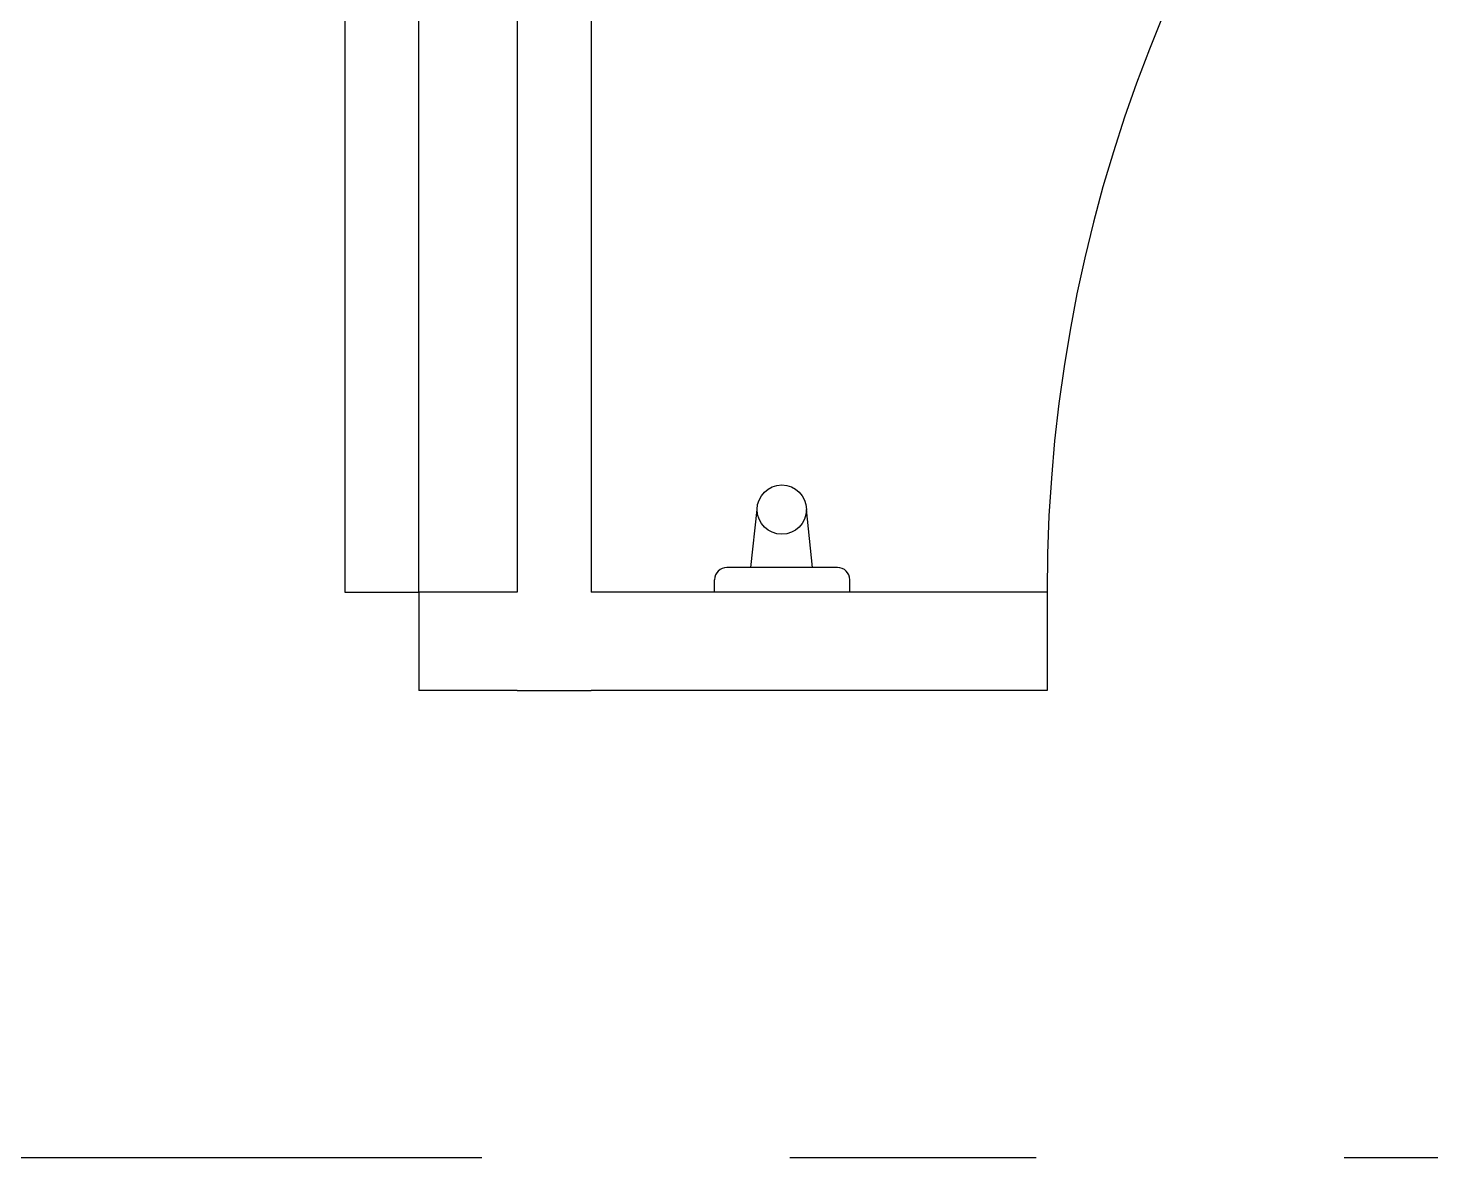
# Model space of a CAD drawing. Header units: inches. Extents: x 542787 to 543192, y 9574025 to 9574373.
# Drawn here: x 542829.644 to 542830.214, y 9574191.666 to 9574192.124 of the extents above; entities that cross this region are included whole.
import ezdxf

# ---------------------------------------------------------------- set-up
doc = ezdxf.new("R2010")
doc.units = ezdxf.units.IN
doc.header["$MEASUREMENT"] = 0
doc.linetypes.add('DASHDOT2', pattern=[0.5, 0.25, -0.125, 0, -0.125])
doc.layers.add('CERCADURA', color=7, linetype='Continuous')
doc.layers.add('I-ARQ', color=8, linetype='Continuous')

msp = doc.modelspace()

# ---------------------------------------------------------------- linework, layer by layer
at = {"layer": 'CERCADURA', "color": 9, "linetype": 'DASHDOT2'}
msp.add_lwpolyline([(542827.79116, 9574194.97138), (542834.62839, 9574194.97138), (542834.62839, 9574191.66596), (542827.79116, 9574191.66596)], close=True, dxfattribs=at)
at = {"layer": 'I-ARQ'}
for p, q in [((542829.84277, 9574193.25744), (542829.84277, 9574191.89558)), ((542829.87277, 9574193.25744), (542829.87277, 9574191.89558)), ((542829.77277, 9574192.49744), (542829.77277, 9574191.89558)), ((542829.80277, 9574191.89558), (542829.80277, 9574192.49744)), ((542829.93757, 9574191.90558), (542829.9401, 9574191.92904)), ((542829.96263, 9574191.90558), (542829.9601, 9574191.92904)), ((542829.97269, 9574191.90558), (542829.92785, 9574191.90558)), ((542829.92285, 9574191.89558), (542829.92285, 9574191.90058)), ((542829.97769, 9574191.89558), (542829.97769, 9574191.90058)), ((542829.77277, 9574191.89558), (542829.80277, 9574191.89558)), ((542829.84277, 9574191.89558), (542829.80277, 9574191.89558)), ((542829.80277, 9574191.89558), (542829.80277, 9574191.85558)), ((542830.05777, 9574191.89558), (542829.87277, 9574191.89558)), ((542829.97769, 9574191.89558), (542829.92285, 9574191.89558)), ((542830.05777, 9574191.89558), (542830.05777, 9574191.85558)), ((542829.84277, 9574191.85558), (542829.80277, 9574191.85558)), ((542829.84277, 9574191.85558), (542829.87277, 9574191.85558)), ((542830.05777, 9574191.85558), (542829.87277, 9574191.85558))]:
    msp.add_line(p, q, dxfattribs=at)
msp.add_circle((542829.9501, 9574191.92904), 0.01, dxfattribs=at)
for centre, radius, start, end in [((542829.80436, 9574191.89585), 0.60159, 90.15105, 180.02584), ((542830.65936, 9574191.89585), 0.60159, 90.15105, 180.02584), ((542829.92785, 9574191.90058), 0.005, 90, 180), ((542829.97269, 9574191.90058), 0.005, 0, 90)]:
    msp.add_arc(centre, radius, start, end, dxfattribs=at)

doc.saveas('drawing.dxf')
